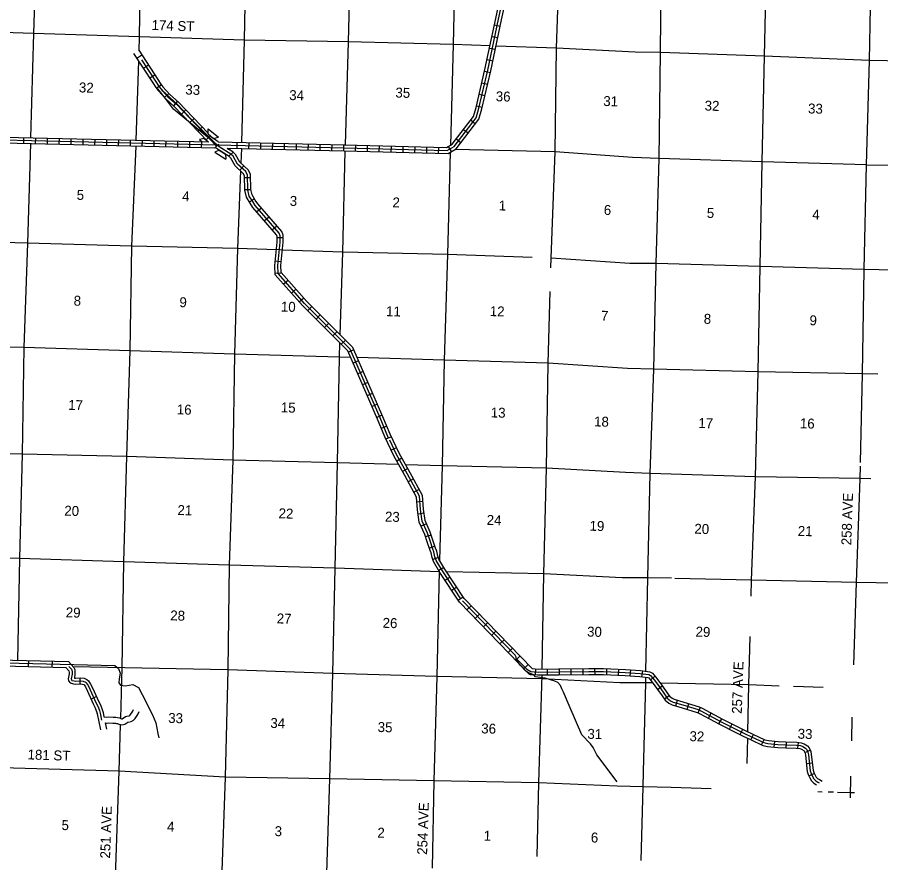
# Model space of a CAD drawing. Extents: x 857948 to 1381847, y 16167629 to 16572611.
# Drawn here: x 1091070 to 1134519, y 16269304 to 16311831 of the extents above; entities that cross this region are included whole.
import ezdxf

# ---------------------------------------------------------------- set-up
doc = ezdxf.new("R2010")
doc.units = 0
for name, color, linetype in [('L11', 7, 'Continuous'), ('L13', 7, 'Continuous'), ('L14', 7, 'Continuous'), ('L18', 7, 'Continuous'), ('L30', 7, 'Continuous'), ('L8', 7, 'Continuous'), ('L9', 7, 'Continuous')]:
    doc.layers.add(name, color=color, linetype=linetype)

msp = doc.modelspace()

# ---------------------------------------------------------------- linework, layer by layer
at = {"layer": 'L11'}
for points in [[(1095432, 16276636), (1095562, 16276632), (1095664, 16276638), (1095890, 16276622), (1096034, 16276618), (1096110, 16276609), (1096207, 16276584), (1096282, 16276554), (1096322, 16276543), (1096331, 16276542), (1096332, 16276542), (1096341, 16276546), (1096517, 16276652), (1096585, 16276673), (1096704, 16276688), (1096726, 16276703), (1096774, 16276755), (1096856, 16276869), (1096883, 16276921), (1096915, 16277011)], [(1095494, 16276334), (1095566, 16276332), (1095662, 16276337), (1095876, 16276323), (1096012, 16276319), (1096055, 16276314), (1096113, 16276299), (1096186, 16276269), (1096262, 16276249), (1096332, 16276239), (1096410, 16276250), (1096475, 16276276), (1096641, 16276376), (1096650, 16276379), (1096808, 16276400), (1096920, 16276470), (1097007, 16276566), (1097111, 16276711), (1097159, 16276801), (1097198, 16276911)]]:
    msp.add_lwpolyline(points, dxfattribs=at)
at = {"layer": 'L13'}
for p, q in [((1097202, 16310138), (1097224, 16310845)), ((1097059, 16305653), (1097185, 16309617)), ((1102348, 16305231), (1102319, 16304500)), ((1121899, 16299449), (1117936, 16299711)), ((1121398, 16278358), (1117474, 16278548)), ((1131624, 16278124), (1130136, 16278160)), ((1133061, 16275442), (1133087, 16276618)), ((1132996, 16272571), (1133021, 16273658)), ((1125980, 16273016), (1123982, 16273080)), ((1131570, 16272861), (1131353, 16272866)), ((1132138, 16272846), (1131872, 16272853))]:
    msp.add_line(p, q, dxfattribs=at)
for points in [[(1097224, 16310845), (1097309, 16316165), (1097427, 16321452), (1097553, 16326730), (1097738, 16332064), (1097862, 16337275), (1097972, 16342579), (1098106, 16347840)], [(1103361, 16347626), (1103263, 16342439), (1103162, 16337144), (1102995, 16331884), (1102858, 16326514), (1102751, 16321295), (1102582, 16315951), (1102481, 16310681), (1102359, 16305531)], [(1107584, 16305412), (1107740, 16310592), (1107874, 16315862), (1107980, 16321023), (1108142, 16326417), (1108285, 16331703), (1108426, 16336930), (1108544, 16342241), (1108644, 16347495)], [(1113885, 16347323), (1113759, 16342070), (1113650, 16336767), (1113517, 16331548), (1113383, 16326262), (1113258, 16321001), (1113124, 16315731), (1112998, 16310454), (1112870, 16305393)], [(1127997, 16282715), (1128017, 16283520), (1128211, 16288717), (1128355, 16293990), (1128457, 16299296), (1128559, 16304561), (1128670, 16309867), (1128789, 16315165), (1128908, 16320429), (1129043, 16325668), (1129104, 16330365)], [(1092312, 16326893), (1092167, 16321507), (1092060, 16316320), (1091892, 16311010), (1091743, 16305776)], [(1122705, 16278936), (1122796, 16283637), (1122923, 16288877), (1123108, 16294124), (1123219, 16299439), (1123363, 16304720), (1123440, 16310051), (1123492, 16315290), (1123585, 16320546), (1123715, 16325060)], [(1133501, 16289430), (1133602, 16293898), (1133688, 16299137), (1133798, 16304402), (1133958, 16309658), (1134052, 16315039), (1134138, 16320287), (1134211, 16323332)], [(1117922, 16299224), (1117936, 16299711), (1118131, 16305054), (1118197, 16310283), (1118390, 16315584), (1118441, 16317497)], [(1097224, 16310845), (1091892, 16311010), (1086736, 16311188), (1085740, 16311214)], [(1114855, 16310393), (1112998, 16310454), (1107740, 16310592), (1102481, 16310681), (1097224, 16310845)], [(1122161, 16310070), (1118197, 16310283), (1115160, 16310383)], [(1141077, 16309521), (1139155, 16309557), (1133958, 16309658), (1128670, 16309867), (1123440, 16310051), (1122161, 16310070)], [(1091734, 16305477), (1091583, 16300465), (1091407, 16295213), (1091321, 16289859), (1091180, 16284607), (1091074, 16279490)], [(1096351, 16279114), (1096428, 16284443), (1096580, 16289737), (1096748, 16295047), (1096840, 16300317), (1097047, 16305353)], [(1107321, 16295851), (1107447, 16300013), (1107576, 16305112)], [(1112861, 16305040), (1112722, 16299899), (1112545, 16294589), (1112452, 16289276), (1112316, 16284529)], [(1122034, 16304772), (1118131, 16305054), (1113110, 16305186)], [(1145682, 16304170), (1144317, 16304209), (1139037, 16304326), (1139037, 16304326), (1133781, 16304393), (1133798, 16304402), (1128559, 16304561), (1123363, 16304720), (1122034, 16304772)], [(1102303, 16304107), (1102149, 16300202), (1102005, 16294892), (1101920, 16289554), (1101735, 16284270), (1101660, 16279007), (1101539, 16273604)], [(1104113, 16300132), (1102149, 16300202), (1096840, 16300317), (1091583, 16300465), (1086417, 16300601), (1085455, 16300616)], [(1116975, 16299745), (1112722, 16299899), (1107447, 16300013), (1104414, 16300121)], [(1150397, 16298761), (1149437, 16298786), (1144190, 16298928), (1138934, 16299028), (1133688, 16299137), (1128457, 16299296), (1123219, 16299439), (1121899, 16299449)], [(1117483, 16279049), (1117567, 16283835), (1117702, 16289155), (1117777, 16294434), (1117886, 16298040)], [(1107844, 16294720), (1107288, 16294736), (1102005, 16294892), (1096748, 16295047), (1091407, 16295213), (1086281, 16295265), (1085312, 16295310)], [(1106632, 16268280), (1106791, 16273532), (1106942, 16278818), (1107060, 16284121), (1107186, 16289415), (1107288, 16294736), (1107309, 16295440)], [(1121780, 16294160), (1117777, 16294434), (1112545, 16294589), (1108175, 16294711)], [(1134379, 16293887), (1133602, 16293898), (1128355, 16293990), (1123108, 16294124), (1121780, 16294160)], [(1110266, 16289334), (1107186, 16289415), (1101920, 16289554), (1096580, 16289737), (1091321, 16289859), (1086146, 16289954), (1085170, 16290015)], [(1121678, 16288929), (1117702, 16289155), (1112452, 16289276), (1110616, 16289325)], [(1133162, 16279262), (1133306, 16283403), (1133483, 16288634), (1133497, 16289244)], [(1134020, 16288616), (1133483, 16288634), (1128211, 16288717), (1122923, 16288877), (1121678, 16288929)], [(1112315, 16283940), (1107060, 16284121), (1101735, 16284270), (1096428, 16284443), (1091180, 16284607), (1085998, 16284777), (1085030, 16284805)], [(1112300, 16283969), (1112182, 16278671), (1112032, 16273419), (1111942, 16269023)], [(1121509, 16283631), (1117567, 16283835), (1112679, 16283933)], [(1123992, 16283610), (1122796, 16283637), (1121509, 16283631)], [(1135272, 16283359), (1133306, 16283403), (1128017, 16283520), (1124161, 16283607)], [(1127836, 16275894), (1127882, 16278256), (1127945, 16280689)], [(1117474, 16278548), (1112182, 16278671), (1106942, 16278818), (1101660, 16279007), (1093885, 16279163)], [(1096278, 16276555), (1096351, 16279114)], [(1117228, 16269615), (1117316, 16273321), (1117480, 16278749)], [(1123044, 16278349), (1122693, 16278356), (1121398, 16278358)], [(1122585, 16273870), (1122693, 16278356), (1122699, 16278635)], [(1129400, 16278178), (1127882, 16278256), (1123420, 16278342)], [(1096203, 16273903), (1096270, 16276248)], [(1127806, 16274296), (1127830, 16275564)], [(1101539, 16273604), (1096202, 16273903), (1090878, 16274052), (1085678, 16274148), (1084744, 16274182)], [(1095890, 16264362), (1096017, 16268594), (1096202, 16273903)], [(1101539, 16273604), (1101349, 16268403), (1101230, 16262652)], [(1121263, 16273152), (1117316, 16273321), (1112032, 16273419), (1106791, 16273532), (1101539, 16273604)], [(1122466, 16269410), (1122566, 16273125), (1122585, 16273870)], [(1123982, 16273080), (1122566, 16273125), (1121263, 16273152)], [(1133200, 16272820), (1133002, 16272824), (1132350, 16272841)]]:
    msp.add_lwpolyline(points, dxfattribs=at)
at = {"layer": 'L18'}
for p, q in [((1100669, 16305969), (1100681, 16306217)), ((1100681, 16306217), (1101192, 16305796)), ((1100480, 16305739), (1100238, 16305680)), ((1100238, 16305680), (1100364, 16305577)), ((1100480, 16305739), (1100685, 16305569)), ((1100669, 16305969), (1100951, 16305737)), ((1100951, 16305737), (1101192, 16305796)), ((1101625, 16305248), (1101701, 16305201)), ((1101701, 16305201), (1101810, 16305243)), ((1101234, 16305139), (1101003, 16305048)), ((1101003, 16305048), (1101567, 16304699)), ((1101234, 16305139), (1101545, 16304947)), ((1101545, 16304947), (1101567, 16304699))]:
    msp.add_line(p, q, dxfattribs=at)
at = {"layer": 'L8'}
for p, q in [((1115080, 16311452), (1115372, 16311390)), ((1114957, 16310868), (1115248, 16310806)), ((1114833, 16310284), (1115125, 16310223)), ((1097340, 16309917), (1097091, 16309753)), ((1114710, 16309700), (1115002, 16309639)), ((1097670, 16309423), (1097421, 16309260)), ((1114586, 16309120), (1114876, 16309052)), ((1097998, 16308924), (1097748, 16308761)), ((1098320, 16308431), (1098078, 16308255)), ((1114450, 16308540), (1114740, 16308471)), ((1098701, 16307995), (1098481, 16307794)), ((1114313, 16307959), (1114604, 16307891)), ((1099130, 16307604), (1098932, 16307380)), ((1114177, 16307378), (1114468, 16307310)), ((1099555, 16307168), (1099340, 16306962)), ((1099968, 16306738), (1099753, 16306531)), ((1114115, 16306469), (1113877, 16306649)), ((1100381, 16306307), (1100166, 16306101)), ((1113753, 16305994), (1113516, 16306175)), ((1091396, 16305485), (1091403, 16305783)), ((1091993, 16305471), (1092000, 16305770)), ((1092589, 16305458), (1092596, 16305756)), ((1093186, 16305444), (1093192, 16305742)), ((1093782, 16305430), (1093789, 16305728)), ((1094378, 16305416), (1094385, 16305714)), ((1094975, 16305402), (1094982, 16305701)), ((1095571, 16305388), (1095578, 16305687)), ((1096168, 16305375), (1096175, 16305673)), ((1096764, 16305361), (1096771, 16305659)), ((1097361, 16305347), (1097367, 16305645)), ((1097957, 16305333), (1097964, 16305631)), ((1100788, 16305871), (1100579, 16305670)), ((1113392, 16305519), (1113155, 16305700)), ((1098553, 16305319), (1098560, 16305618)), ((1099150, 16305306), (1099157, 16305604)), ((1099746, 16305292), (1099753, 16305590)), ((1100343, 16305278), (1100350, 16305576)), ((1101207, 16305446), (1100992, 16305240)), ((1102132, 16305237), (1102139, 16305535)), ((1102728, 16305223), (1102735, 16305522)), ((1103325, 16305210), (1103332, 16305508)), ((1103921, 16305196), (1103928, 16305494)), ((1104518, 16305183), (1104525, 16305481)), ((1105114, 16305169), (1105121, 16305467)), ((1105711, 16305155), (1105717, 16305454)), ((1106307, 16305142), (1106314, 16305440)), ((1106904, 16305128), (1106910, 16305427)), ((1107500, 16305115), (1107507, 16305413)), ((1108096, 16305099), (1108104, 16305397)), ((1108692, 16305083), (1108700, 16305381)), ((1109288, 16305067), (1109297, 16305365)), ((1109885, 16305051), (1109893, 16305349)), ((1110481, 16305034), (1110489, 16305333)), ((1111078, 16305018), (1111086, 16305317)), ((1111674, 16305002), (1111682, 16305300)), ((1112270, 16304986), (1112278, 16305284)), ((1112924, 16305078), (1112773, 16305335)), ((1101936, 16305048), (1101719, 16304843)), ((1102477, 16304353), (1102275, 16304134)), ((1102811, 16303756), (1102513, 16303753)), ((1102816, 16303159), (1102518, 16303157)), ((1103012, 16302692), (1102760, 16302532)), ((1103353, 16302231), (1103128, 16302036)), ((1103744, 16301780), (1103518, 16301585)), ((1104134, 16301330), (1103909, 16301134)), ((1104453, 16300731), (1104155, 16300731)), ((1104413, 16300121), (1104116, 16300151)), ((1104351, 16299527), (1104055, 16299558)), ((1104346, 16298953), (1104048, 16298942)), ((1104697, 16298596), (1104473, 16298399)), ((1105091, 16298148), (1104867, 16297951)), ((1105485, 16297700), (1105261, 16297503)), ((1105890, 16297276), (1105680, 16297064)), ((1106313, 16296855), (1106102, 16296643)), ((1106735, 16296434), (1106525, 16296222)), ((1107158, 16296013), (1106948, 16295801)), ((1107581, 16295591), (1107370, 16295380)), ((1108004, 16295103), (1107730, 16294984)), ((1108242, 16294556), (1107968, 16294437)), ((1108480, 16294009), (1108207, 16293890)), ((1108718, 16293462), (1108445, 16293343)), ((1108956, 16292915), (1108683, 16292796)), ((1109194, 16292368), (1108921, 16292249)), ((1109433, 16291821), (1109159, 16291702)), ((1109664, 16291268), (1109389, 16291154)), ((1109901, 16290721), (1109618, 16290603)), ((1110158, 16290177), (1109888, 16290049)), ((1110427, 16289657), (1110168, 16289510)), ((1110721, 16289137), (1110461, 16288991)), ((1111008, 16288611), (1110745, 16288470)), ((1111290, 16288085), (1111027, 16287944)), ((1111480, 16287469), (1111183, 16287443)), ((1111541, 16286882), (1111245, 16286844)), ((1111665, 16286348), (1111392, 16286227)), ((1111898, 16285785), (1111616, 16285689)), ((1112089, 16285219), (1111806, 16285125)), ((1112260, 16284652), (1111979, 16284553)), ((1112536, 16284158), (1112280, 16284005)), ((1112856, 16283662), (1112606, 16283498)), ((1113183, 16283163), (1112933, 16282999)), ((1113510, 16282664), (1113261, 16282500)), ((1113692, 16282025), (1113906, 16282233)), ((1114108, 16281597), (1114322, 16281805)), ((1114524, 16281169), (1114738, 16281377)), ((1114939, 16280741), (1115153, 16280949)), ((1115355, 16280313), (1115569, 16280521)), ((1115771, 16279885), (1115985, 16280093)), ((1116151, 16279492), (1116365, 16279702)), ((1116567, 16279064), (1116781, 16279274)), ((1117148, 16278757), (1117170, 16279054)), ((1117757, 16278753), (1117753, 16279052)), ((1118352, 16278760), (1118351, 16279059)), ((1118949, 16278764), (1118947, 16279062)), ((1119546, 16278767), (1119544, 16279066)), ((1120142, 16278769), (1120141, 16279068)), ((1120731, 16278763), (1120744, 16279061)), ((1121327, 16278737), (1121340, 16279035)), ((1121919, 16278705), (1121940, 16279002)), ((1122506, 16278659), (1122542, 16278955)), ((1122930, 16278494), (1123160, 16278683)), ((1123282, 16278024), (1123523, 16278199)), ((1123630, 16277540), (1123872, 16277714)), ((1124212, 16277192), (1124298, 16277477)), ((1124783, 16277019), (1124869, 16277305)), ((1125337, 16276846), (1125452, 16277121)), ((1125850, 16276573), (1125993, 16276835)), ((1126374, 16276288), (1126517, 16276550)), ((1126911, 16276016), (1127045, 16276283)), ((1127447, 16275750), (1127578, 16276018)), ((1127986, 16275490), (1128113, 16275760)), ((1128526, 16275237), (1128653, 16275507)), ((1129158, 16275114), (1129188, 16275410)), ((1129764, 16275083), (1129773, 16275381)), ((1130347, 16275058), (1130381, 16275354)), ((1130700, 16274849), (1130974, 16274965)), ((1130777, 16274301), (1131073, 16274336)), ((1130901, 16273676), (1131174, 16273796))]:
    msp.add_line(p, q, dxfattribs=at)
for points in [[(1114021, 16306840), (1114158, 16307298), (1114605, 16309206), (1115146, 16311770), (1115416, 16313036), (1116346, 16314687), (1116955, 16315649), (1119902, 16320450)], [(1114157, 16306771), (1114303, 16307259), (1114751, 16309173), (1115293, 16311739), (1115558, 16312983), (1116474, 16314610), (1117082, 16315570), (1120030, 16320371)], [(1114293, 16306702), (1114448, 16307220), (1114898, 16309141), (1115440, 16311708), (1115700, 16312929), (1116603, 16314533), (1117210, 16315490), (1120158, 16320293)], [(1096923, 16310017), (1097896, 16308534), (1098045, 16308299), (1098156, 16308147), (1098542, 16307726), (1098970, 16307346), (1100633, 16305612)], [(1097181, 16310169), (1098148, 16308697), (1098294, 16308468), (1098389, 16308337), (1098752, 16307940), (1099178, 16307562), (1100671, 16306006)], [(1097321, 16309684), (1098022, 16308616), (1098170, 16308384), (1098272, 16308242), (1098647, 16307833), (1099074, 16307454), (1101100, 16305343)], [(1102153, 16304449), (1101929, 16304838), (1101824, 16304949), (1101233, 16305315), (1101119, 16305409), (1098929, 16307214), (1098528, 16307742), (1098146, 16308231)], [(1102153, 16304449), (1101929, 16304838), (1101824, 16304949), (1101233, 16305315), (1101119, 16305409), (1099802, 16306726), (1099136, 16307443), (1098541, 16307984), (1098346, 16308155)], [(1086628, 16305749), (1089103, 16305690), (1089630, 16305675), (1101119, 16305409), (1107525, 16305263), (1112706, 16305124), (1113062, 16305331), (1114157, 16306771)], [(1101174, 16305558), (1107529, 16305413), (1112668, 16305275), (1112960, 16305446), (1114021, 16306840)], [(1101627, 16305248), (1107521, 16305113), (1112745, 16304973), (1113163, 16305217), (1114293, 16306702)], [(1086597, 16305899), (1089106, 16305840), (1089634, 16305825), (1100689, 16305569)], [(1101174, 16305558), (1100951, 16305737)], [(1086589, 16305600), (1089099, 16305541), (1089626, 16305525), (1101063, 16305260)], [(1102034, 16304355), (1101808, 16304748), (1101728, 16304832), (1101145, 16305192), (1101063, 16305260)], [(1102272, 16304544), (1102050, 16304929), (1101919, 16305067), (1101701, 16305201)], [(1109564, 16290731), (1109193, 16291621), (1107701, 16295050), (1105417, 16297325), (1104049, 16298878), (1104032, 16299351), (1104154, 16300526), (1104154, 16300806), (1104119, 16300890), (1102926, 16302268), (1102794, 16302477), (1102604, 16302778), (1102517, 16303132), (1102512, 16303854), (1102444, 16303977), (1102034, 16304355)], [(1109756, 16290660), (1109331, 16291680), (1107827, 16295136), (1105526, 16297428), (1104197, 16298937), (1104183, 16299346), (1104304, 16300518), (1104304, 16300835), (1104249, 16300970), (1103046, 16302358), (1102921, 16302557), (1102744, 16302837), (1102667, 16303151), (1102661, 16303893), (1102564, 16304070), (1102153, 16304449)], [(1109838, 16290853), (1109469, 16291739), (1107953, 16295222), (1105635, 16297531), (1104345, 16298996), (1104333, 16299341), (1104454, 16300511), (1104454, 16300865), (1104378, 16301050), (1103167, 16302447), (1103048, 16302637), (1102884, 16302897), (1102817, 16303170), (1102811, 16303932), (1102684, 16304164), (1102272, 16304544)], [(1113323, 16282404), (1112335, 16283910), (1112014, 16284450), (1111944, 16284650), (1111892, 16284890), (1111841, 16285017), (1111700, 16285441), (1111570, 16285821), (1111296, 16286442), (1111216, 16287060), (1111160, 16287693), (1110579, 16288780), (1110018, 16289773), (1109564, 16290731)], [(1113385, 16282582), (1112462, 16283990), (1112151, 16284514), (1112088, 16284691), (1112036, 16284934), (1111981, 16285069), (1111842, 16285489), (1111710, 16285876), (1111442, 16286483), (1111365, 16287077), (1111307, 16287737), (1110710, 16288852), (1110152, 16289842), (1109811, 16290559)], [(1113558, 16282592), (1112590, 16284069), (1112287, 16284578), (1112233, 16284732), (1112180, 16284978), (1112122, 16285121), (1111984, 16285537), (1111850, 16285930), (1111588, 16286524), (1111515, 16287093), (1111454, 16287780), (1110842, 16288924), (1110285, 16289911), (1109838, 16290853)], [(1116812, 16278812), (1113323, 16282404)], [(1121254, 16273380), (1120238, 16274723), (1120056, 16275094), (1119911, 16275281), (1119472, 16275742), (1118898, 16277099), (1118551, 16277875), (1118480, 16278052), (1118401, 16278220), (1118264, 16278374), (1118124, 16278444), (1117635, 16278590), (1117635, 16278590), (1117145, 16278661), (1117056, 16278763), (1116874, 16278818), (1116661, 16278940), (1116377, 16279239), (1116167, 16279536), (1116170, 16279636), (1116122, 16279737), (1113466, 16282472)], [(1116980, 16279070), (1113558, 16282592)], [(1116210, 16279550), (1116704, 16279048), (1116918, 16278924), (1117277, 16278897), (1118313, 16278909), (1119825, 16278918), (1120568, 16278919), (1121659, 16278872), (1122418, 16278820), (1122847, 16278768), (1122941, 16278715), (1123132, 16278483), (1123412, 16278098), (1123639, 16277783), (1123779, 16277588), (1123934, 16277451), (1124076, 16277388), (1124562, 16277242), (1125333, 16277010), (1125404, 16276980), (1125471, 16276948), (1126482, 16276399), (1127292, 16275991), (1127670, 16275808), (1128024, 16275637), (1128636, 16275350), (1128842, 16275296), (1129344, 16275244), (1129740, 16275233), (1130279, 16275216), (1130481, 16275193), (1130599, 16275154), (1130739, 16275065), (1130795, 16275006), (1130856, 16274861), (1130876, 16274730), (1130971, 16273929), (1131014, 16273791), (1131079, 16273642), (1131151, 16273520), (1131246, 16273428), (1131362, 16273359), (1131429, 16273319)], [(1116812, 16278812), (1116872, 16278777), (1117272, 16278747), (1118314, 16278759), (1119825, 16278768), (1120565, 16278769), (1121651, 16278722), (1122404, 16278671), (1122800, 16278622), (1122843, 16278598), (1123014, 16278391), (1123291, 16278011), (1123517, 16277695), (1123668, 16277486), (1123853, 16277323), (1124024, 16277247), (1124519, 16277098), (1125282, 16276868), (1125343, 16276843), (1125404, 16276814), (1126413, 16276266), (1127225, 16275857), (1127605, 16275673), (1127960, 16275502), (1128585, 16275208), (1128815, 16275148), (1129334, 16275095), (1129736, 16275083), (1130268, 16275066), (1130449, 16275045), (1130534, 16275017), (1130643, 16274948), (1130668, 16274922), (1130711, 16274820), (1130727, 16274710), (1130824, 16273897), (1130873, 16273739), (1130945, 16273573), (1131032, 16273426), (1131154, 16273309), (1131285, 16273230)], [(1116980, 16279070), (1117281, 16279047), (1118312, 16279059), (1119824, 16279068), (1120571, 16279069), (1121668, 16279021), (1122432, 16278970), (1122895, 16278913), (1123039, 16278833), (1123251, 16278575), (1123534, 16278186), (1123760, 16277870), (1123891, 16277689), (1124016, 16277579), (1124128, 16277529), (1124605, 16277385), (1125383, 16277151), (1125464, 16277117), (1125539, 16277082), (1126552, 16276532), (1127358, 16276126), (1127735, 16275943), (1128088, 16275773), (1128688, 16275492), (1128869, 16275444), (1129354, 16275394), (1129745, 16275383), (1130290, 16275365), (1130513, 16275340), (1130663, 16275290), (1130836, 16275181), (1130923, 16275089), (1131002, 16274902), (1131025, 16274750), (1131119, 16273960), (1131154, 16273843), (1131213, 16273710), (1131270, 16273614), (1131338, 16273548), (1131438, 16273488), (1131566, 16273413)]]:
    msp.add_lwpolyline(points, dxfattribs=at)
at = {"layer": 'L9'}
for p, q in [((1091628, 16279476), (1091621, 16279178)), ((1092821, 16279447), (1092813, 16279149)), ((1094213, 16278600), (1094222, 16278301)), ((1095055, 16277663), (1094784, 16277539))]:
    msp.add_line(p, q, dxfattribs=at)
for points in [[(1085890, 16279617), (1093647, 16279427)], [(1085660, 16279473), (1095983, 16279220), (1096158, 16279069), (1096249, 16278838), (1096193, 16278547), (1096187, 16278352), (1096265, 16278236), (1096524, 16278196), (1096884, 16278267), (1097173, 16278113), (1097359, 16277766), (1097867, 16276743), (1098035, 16276347), (1098150, 16275807), (1098193, 16275594)], [(1085882, 16279317), (1093511, 16279131)], [(1093511, 16279131), (1093661, 16278964), (1093666, 16278950), (1093674, 16278895), (1093674, 16278799), (1093630, 16278546), (1093652, 16278449), (1093724, 16278347), (1093907, 16278297), (1093994, 16278293), (1094264, 16278302), (1094350, 16278292), (1094419, 16278262), (1094431, 16278252), (1094500, 16278145), (1094600, 16277939), (1094892, 16277301), (1094979, 16277127), (1095058, 16276916), (1095094, 16276792), (1095258, 16275989)], [(1093647, 16279427), (1093924, 16279120), (1093959, 16279021), (1093974, 16278917), (1093974, 16278774), (1093944, 16278598), (1093954, 16278595), (1093996, 16278593), (1094276, 16278602), (1094428, 16278585), (1094578, 16278520), (1094658, 16278453), (1094762, 16278293), (1094871, 16278066), (1095162, 16277431), (1095254, 16277247), (1095343, 16277010), (1095385, 16276864), (1095432, 16276636)], [(1093669, 16279179), (1093793, 16279042), (1093813, 16278985), (1093824, 16278906), (1093824, 16278786), (1093783, 16278550), (1093792, 16278511), (1093816, 16278478), (1093930, 16278446), (1093995, 16278443), (1094270, 16278452), (1094389, 16278439), (1094498, 16278391), (1094544, 16278352), (1094631, 16278219), (1094735, 16278003), (1095027, 16277366), (1095117, 16277187), (1095201, 16276963), (1095240, 16276828), (1095311, 16276480)], [(1095494, 16276334), (1095558, 16276022)]]:
    msp.add_lwpolyline(points, dxfattribs=at)

# ---------------------------------------------------------------- texts
at = {"layer": 'L14'}
for s, p in [('32', (1094166, 16308055)), ('33', (1099520, 16307945)), ('35', (1110092, 16307796)), ('34', (1104748, 16307669)), ('36', (1115142, 16307609)), ('31', (1120552, 16307371)), ('32', (1125652, 16307140)), ('33', (1130856, 16306997)), ('5', (1094053, 16302652)), ('4', (1099360, 16302577)), ('3', (1104774, 16302348)), ('2', (1109944, 16302272)), ('1', (1115292, 16302117)), ('6', (1120578, 16301894)), ('5', (1125760, 16301742)), ('4', (1131066, 16301666)), ('8', (1093901, 16297329)), ('9', (1099223, 16297253)), ('10', (1104329, 16297031)), ('11', (1109621, 16296799)), ('12', (1114841, 16296802)), ('7', (1120437, 16296570)), ('8', (1125607, 16296418)), ('9', (1130930, 16296342)), ('17', (1093628, 16292087)), ('16', (1099091, 16291859)), ('15', (1104326, 16291960)), ('13', (1114890, 16291705)), ('18', (1120089, 16291253)), ('17', (1125335, 16291177)), ('16', (1130446, 16291160)), ('20', (1093429, 16286765)), ('21', (1099125, 16286796)), ('22', (1104212, 16286633)), ('23', (1109566, 16286467)), ('24', (1114684, 16286302)), ('19', (1119860, 16286005)), ('20', (1125135, 16285855)), ('21', (1130340, 16285747)), ('29', (1093505, 16281650)), ('28', (1098762, 16281497)), ('27', (1104120, 16281344)), ('26', (1109448, 16281123)), ('30', (1119737, 16280683)), ('29', (1125196, 16280680)), ('33', (1098659, 16276341)), ('34', (1103798, 16276087)), ('35', (1109198, 16275882)), ('36', (1114412, 16275812)), ('31', (1119751, 16275540)), ('32', (1124890, 16275423)), ('33', (1130334, 16275545)), ('5', (1093293, 16270951)), ('4', (1098600, 16270876)), ('3', (1104014, 16270647)), ('2', (1109184, 16270571)), ('1', (1114532, 16270416)), ('6', (1119925, 16270326))]:
    msp.add_text(s, height=500, rotation=358.2676, dxfattribs=at).set_placement(p)
at = {"layer": 'L30'}
for s, rotation, p in [('174 ST', 358, (1097821, 16311194)), ('258 AVE', 88, (1133034, 16285264)), ('257 AVE', 88, (1127525, 16276785)), ('181 ST', 358, (1091580, 16274504)), ('254 AVE', 88, (1111690, 16269695)), ('251 AVE', 88, (1095738, 16269508))]:
    msp.add_text(s, height=500, rotation=rotation, dxfattribs=at).set_placement(p)

doc.saveas('drawing.dxf')
